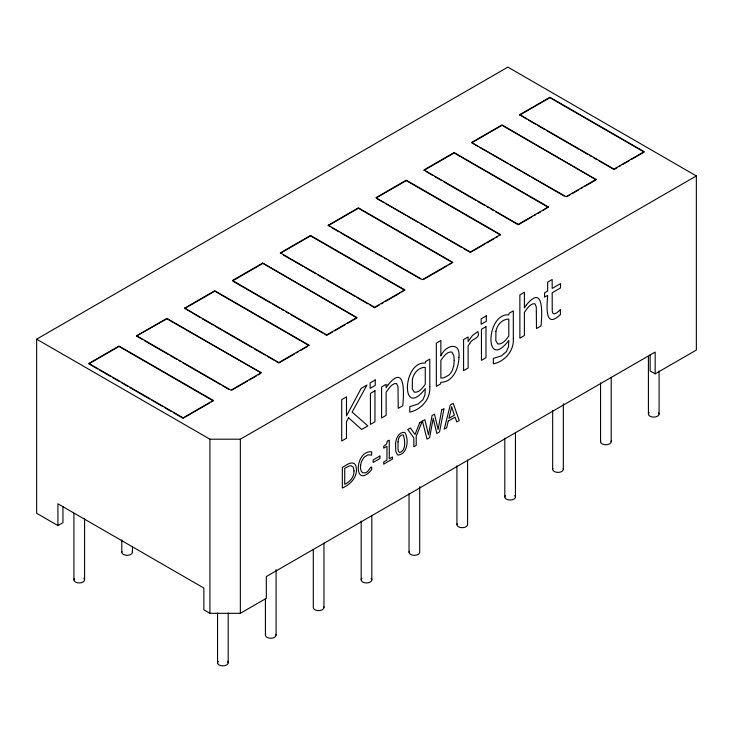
<?xml version="1.0" encoding="UTF-8"?>
<svg xmlns="http://www.w3.org/2000/svg" width="733" height="733" viewBox="0 0 733 733"><rect width="100%" height="100%" fill="white"/><g stroke="black" fill="none" stroke-linecap="round" stroke-linejoin="round"><path stroke-width="1.1" d="M62.946 506.347L62.946 522.666L57.925 525.57L36.65 513.283L36.65 339.168L507.868 67.115L696.35 175.938L696.35 350.053L655.165 373.83L650.144 370.935L650.144 354.607M213.257 400.438L119.021 346.022L88.858 363.44L183.103 417.847L213.257 400.438L211.315 401.996M136.732 335.796L166.895 318.388L261.14 372.795L166.895 318.818L136.732 335.796L230.977 390.203L261.14 372.795M184.615 308.153L214.769 290.744L309.014 345.151L278.852 362.569L184.615 308.153L200.32 317.655M262.643 263.101L232.489 280.51L326.726 334.926L356.889 317.517L262.643 263.101L356.889 317.948L347.158 323.565M404.763 289.874L310.517 235.458L280.363 252.876L374.609 307.283L404.763 289.874L401.84 291.991M328.237 225.233L358.391 207.824L452.637 262.231L422.483 279.639L328.237 225.233L330.198 226.799M376.111 197.589L406.274 180.181L500.511 234.587L470.357 252.005L376.111 198.029L406.274 180.62L500.511 235.027M548.385 206.953L454.148 152.537L423.986 169.955L518.231 224.362L548.385 206.953L542.548 210.756M471.86 142.312L502.023 124.903L596.268 179.75L502.023 125.334L471.86 142.743L566.105 196.719L596.268 179.31M519.743 114.669L549.897 97.26L644.142 151.667L613.979 169.085L519.743 114.669L526.615 119.076M213.257 400.869L119.021 346.462L88.858 363.87L97.7 368.974M184.615 308.593L214.769 291.175L309.014 345.591M232.489 280.95L262.643 263.541M280.363 253.306L310.517 235.898L404.763 290.305M328.237 225.672L358.391 208.254L452.637 262.671M423.986 170.386L454.148 152.977L548.385 207.384M519.743 115.108L549.897 97.691L644.142 152.107L631.489 159.409M173.29 412.615L183.103 418.277L209.372 403.113M231.949 390.075L247.516 381.096M249.458 379.969L256.275 376.038M258.218 374.911L260.16 373.793M275.91 361.296L278.852 363L294.419 354.012M296.361 352.894L298.313 351.767M300.255 350.64L307.063 346.709M324.765 334.23L326.726 335.357L332.562 331.994M334.514 330.867L345.216 324.692M379.465 304.91L374.609 307.723L369.698 304.882M381.417 303.792L383.359 302.665M385.301 301.538L399.897 293.118M423.454 279.52L446.8 266.033M448.743 264.915L451.665 263.229M463.485 248.469L470.357 252.436L484.944 244.016M486.895 242.889L493.703 238.958M495.645 237.831L497.597 236.713M495.655 211.764L518.231 224.802L531.846 216.931M533.798 215.814L535.741 214.687M537.692 213.569L540.606 211.883M567.076 196.6L569.999 194.914M571.942 193.787L578.749 189.856M580.701 188.729L582.643 187.611M584.586 186.484L595.288 180.309M598.275 160.445L613.979 169.515L616.902 167.83M618.844 166.712L620.796 165.585M622.738 164.458L629.546 160.527M36.65 339.168L209.922 439.204L240.351 439.204L696.35 175.938M57.925 525.57L57.925 503.8L203.866 588.058L203.866 609.829L209.922 613.319L240.351 613.319L266.317 598.33L266.317 576.569L655.165 352.069L655.165 373.83M528.575 120.203L535.447 124.17M537.408 125.306L544.28 129.274M546.241 130.41L578.639 149.111M580.6 150.247L587.472 154.214M589.442 155.35L591.403 156.477M593.364 157.613L596.314 159.318M471.86 142.743L477.751 146.151M479.721 147.278L508.189 163.716M510.15 164.852L512.11 165.988M514.08 167.115L520.952 171.082M522.913 172.218L529.785 176.186M531.746 177.322L564.144 196.023M425.955 171.522L432.827 175.489M434.788 176.626L441.66 180.593M443.621 181.72L476.019 200.43M477.98 201.557L484.852 205.524M486.813 206.66L488.783 207.796M490.744 208.923L493.685 210.628M377.092 198.597L383.964 202.565M385.934 203.692L405.56 215.035M407.53 216.162L418.323 222.401M420.293 223.528L427.165 227.496M429.126 228.632L461.524 247.342M332.168 227.936L339.04 231.903M341.001 233.039L373.399 251.74M375.36 252.876L382.232 256.843M384.193 257.97L386.154 259.106M388.124 260.242L391.065 261.938M393.025 263.074L420.513 278.943M283.305 255.011L302.94 266.345M304.901 267.481L315.703 273.711M317.664 274.848L324.536 278.815M326.506 279.951L354.974 296.379M356.934 297.516L367.737 303.755M233.47 281.518L270.77 303.05M272.74 304.186L279.612 308.153M281.573 309.289L283.534 310.425M285.494 311.552L288.445 313.257M290.405 314.393L322.804 333.094M202.281 318.791L213.083 325.031M215.044 326.158L221.916 330.125M223.877 331.261L252.344 347.699M254.314 348.835L265.108 355.065M267.078 356.201L273.95 360.169M136.732 336.227L142.623 339.636M144.593 340.763L168.15 354.369M170.111 355.505L176.983 359.472M178.953 360.599L180.914 361.736M182.874 362.872L220.184 384.404M222.145 385.54L229.017 389.507M99.661 370.11L110.454 376.341M112.424 377.477L119.296 381.444M121.257 382.571L128.128 386.538M130.089 387.675L149.724 399.009M151.685 400.145L162.488 406.375M164.449 407.511L171.32 411.479M659.086 371.081L659.086 414.044M648.421 356.375L648.421 414.044M611.212 377.238L611.212 441.678M600.547 382.892L600.547 441.678M563.329 403.746L563.329 469.322M552.673 410.526L552.673 469.322M515.455 432.516L515.455 496.965M504.799 438.169L504.799 496.965M467.581 460.159L467.581 524.599M456.916 465.812L456.916 524.599M419.707 486.666L419.707 552.242A5.333 3.079 0 0 1 413.678 555.293A5.333 3.079 0 0 1 409.225 551.445M409.041 493.456L409.041 552.242M371.833 515.436L371.833 579.885M361.167 521.09L361.167 579.885M323.959 543.08L323.959 607.529M313.293 549.86L313.293 607.529A5.333 3.079 0 0 0 319.322 610.58A5.333 3.079 0 0 0 323.775 606.732M276.084 569.587L276.084 635.163M265.419 598.989L265.419 635.163M240.351 439.204L240.351 613.319M228.201 613.063L228.201 662.806M217.545 613.063L217.545 662.806M209.922 439.204L209.922 613.319M132.453 546.516L132.453 552.169M121.797 539.882L121.797 552.325M84.579 518.753L84.579 579.812M73.914 513.256L73.914 579.959M83.8 578.282A5.333 3.079 0 0 1 79.384 582.964A5.333 3.079 0 0 1 74.564 578.41M227.487 661.267A5.333 3.079 0 0 1 222.878 665.885A5.333 3.079 0 0 1 218.26 661.267M132.233 551.372A5.333 3.079 0 0 1 127.258 555.321A5.333 3.079 0 0 1 121.944 551.518M275.901 634.366A5.333 3.079 0 0 1 270.752 638.241A5.333 3.079 0 0 1 265.603 634.366M371.118 578.346A5.333 3.079 0 0 1 366.5 582.964A5.333 3.079 0 0 1 361.882 578.346M467.397 523.811A5.333 3.079 0 0 1 462.248 527.678A5.333 3.079 0 0 1 457.099 523.811M514.74 495.426A5.333 3.079 0 0 1 510.122 500.043A5.333 3.079 0 0 1 505.513 495.426M563.155 468.524A5.333 3.079 0 0 1 558.005 472.4A5.333 3.079 0 0 1 552.856 468.524M611.029 440.881A5.333 3.079 0 0 1 605.879 444.757A5.333 3.079 0 0 1 600.73 440.881M658.371 412.505A5.333 3.079 0 0 1 653.754 417.123A5.333 3.079 0 0 1 649.136 412.505M395.545 444.372L395.802 451.583L397.625 455.037C407.603 454.827 409.243 439.012 404.735 432.397C398.624 431.581 395.563 439.278 395.545 444.372M398.028 441.907L398.01 449.182L398.514 451.51L399.503 452.582C406.284 450.768 405.028 440.35 403.388 435.182L402.829 434.834C399.412 434.962 398.156 439.03 398.028 441.907M454.222 360.416L453.727 365.996L452.252 370.504A8.952 5.168 -60 0 1 448.449 375.36L443.896 377.761L440.863 378.136L440.863 360.352C443.511 356.889 446.846 351.153 451.913 352.06L453.855 355.743L454.222 360.416M429.795 386.612C430.702 398.798 421.521 409.637 409.811 412.102L409.811 406.659L418.039 404.02L422.895 399.815L424.948 394.968L425.268 388.646C400.933 420.632 402.005 361.387 425.268 363.046L425.534 361.561L429.795 359.097L429.795 386.612M513.32 338.389C514.236 350.566 505.055 361.406 493.346 363.88L493.346 358.428L501.574 355.789L506.421 351.583L508.482 346.746L508.794 340.414C484.467 372.41 485.539 313.156 508.794 314.814L509.059 313.33L513.32 310.874L513.32 338.389M360.618 465.244C360.086 468.14 360.709 474.095 364.97 472.822C368.424 473.151 372.593 461.882 371.631 469.706C353.535 490.744 354.112 450.117 371.631 451.794L371.631 455.111L367.939 454.799L363.907 457.392L361.442 461.607L360.618 465.244M458.895 357.301C458.931 367.774 453.067 382.314 440.863 382.305L440.579 383.918L436.337 386.364L436.337 343.117L440.863 340.506L440.863 355.954C445.288 344.996 460.865 341.019 458.895 357.301M353.993 470.925C354.277 476.936 349.962 481.947 344.721 484.284L344.721 468.314L349.238 466.005L351.272 465.785L353.306 467.251L353.993 470.925M356.467 469.541C356.604 478.218 349.824 484.806 342.338 488.022L342.338 467.333C345.985 465.767 350.108 461.295 354.369 463.558L355.936 465.776L356.467 469.541M412.395 379.447L412.285 388.875L414.282 392.219C419.166 392.815 422.639 387.775 425.268 384.339L425.268 367.297C418.58 367.37 413.485 373.179 412.395 379.447M495.929 331.215L495.81 340.653L497.808 343.997C502.701 344.592 506.164 339.553 508.794 336.108L508.794 319.075C502.105 319.139 497.02 324.948 495.929 331.215M441.697 409.967L438.114 429.41L434.486 414.127L432.067 415.529L428.484 434.806L424.874 419.679L422.428 421.09L427.009 439.14L429.639 437.619L433.203 418.387L436.85 433.46L439.534 431.911L444.033 408.62L441.697 409.967M387.418 441.239L386.438 444.088L383.716 446.26L383.716 448.147L386.969 446.278L386.969 460.141L383.716 462.019L383.716 464.136L392.457 459.087L392.457 456.98L389.278 458.812L389.278 440.157L387.418 441.239M448.257 421.09L446.635 427.815L444.225 429.199L450.264 405.019L453.205 403.324L459.243 420.531L456.732 421.979L455.101 417.141L448.257 421.09M451.675 407.017L448.917 418.36L454.442 415.171L451.675 407.017M419.743 422.639L415.052 434.486L410.425 428.017L407.777 429.547L413.833 437.876L413.833 446.745L416.216 445.371L416.216 436.208L422.272 421.182L419.743 422.639M348.569 417.773L346.48 421.704L346.48 438.242L341.706 441L341.706 399.613L346.48 396.855L346.48 415.895L361.158 388.38L366.958 385.027L352.133 412.074L367.829 425.919L361.644 429.492L348.569 417.773M469.771 343.438L468.112 345.976L468.112 368.021L463.586 370.632L463.586 339.581L468.112 336.969L468.112 341.587L472.437 335.522L477.843 331.527C480.83 338.93 471.997 338.005 469.771 343.438M388.133 384.752L386.126 387.757L386.126 384.312L381.6 386.923L381.6 417.966L386.126 415.354L386.126 392.173L389.626 387.445A10.913 6.304 -60 0 1 394.629 383.652L396.681 383.616L398.028 386.813L398.211 408.382L402.738 405.77C403.984 393.639 405.514 363.504 388.133 384.752M526.404 304.919L524.397 307.924L524.397 292.275L519.871 294.886L519.871 338.142L524.397 335.531L524.397 312.34L527.897 307.613A10.913 6.304 -60 0 1 532.9 303.819L534.953 303.783L536.299 306.99L536.483 328.549L541 325.938C542.255 313.806 543.785 283.671 526.404 304.919M560.241 309.857L556.604 312.954L554.121 313.898L552.801 313.211L552.242 311.14L552.178 292.779L560.507 287.968L560.507 283.634L552.178 288.435L552.178 279.52L547.652 282.132L547.652 291.056L544.592 292.815L544.592 297.158L547.652 295.39C546.882 306.027 544.555 329.997 560.507 314.402L560.241 309.857M375.269 379.96L370.119 382.928L370.119 388.353L375.269 385.375L375.269 379.96M486.291 315.859L481.141 318.837L481.141 324.252L486.291 321.283L486.291 315.859M374.957 390.753L370.431 393.374L370.431 424.416L374.957 421.805L374.957 390.753M485.979 326.661L481.453 329.273L481.453 360.324L485.979 357.704L485.979 326.661M379.914 456.018L373.124 459.939L373.124 462.45L379.914 458.528L379.914 456.018"/></g></svg>
